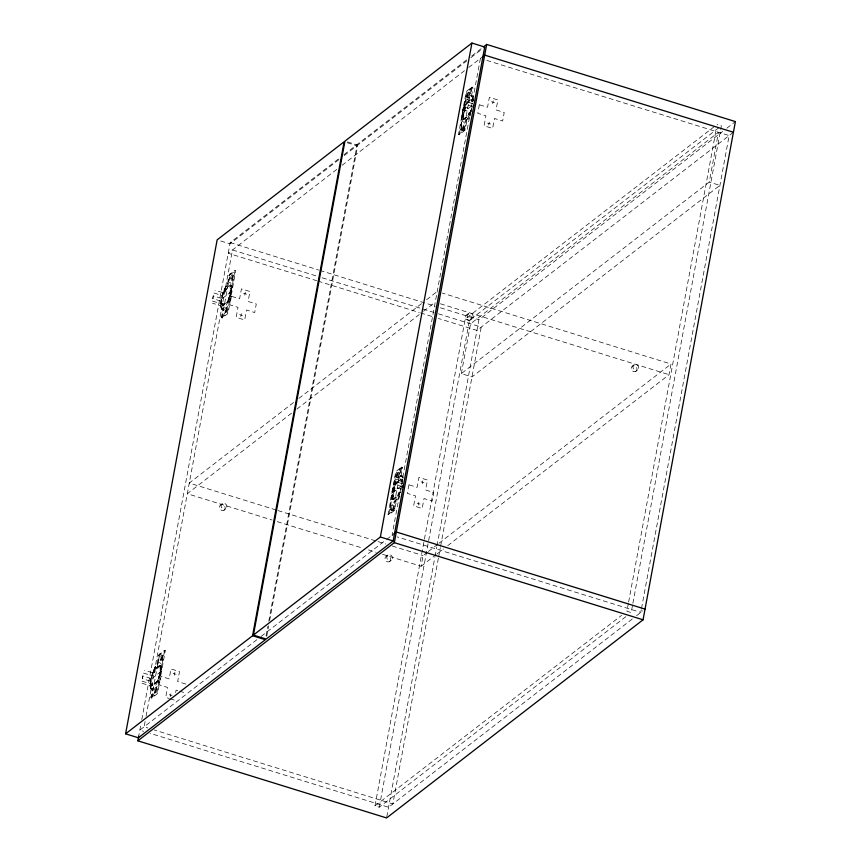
<?xml version="1.0" encoding="UTF-8"?>
<svg xmlns="http://www.w3.org/2000/svg" width="861" height="861" viewBox="0 0 861 861"><rect width="100%" height="100%" fill="white"/><g stroke="black" fill="none" stroke-linecap="round" stroke-linejoin="round"><path stroke-width="0.65" stroke-dasharray="4.3 3.23" d="M153.032 673.506A13.216 3.799 -72.8 0 0 150.879 685.087L150.169 684.861L150.46 680.717L152.322 673.291L154.108 671.881L155.271 669.148L160.071 665.445L160.953 665.661L160.953 668.868L158.284 680.825L152.182 685.797A2.346 0.678 -72.8 0 1 151.73 684.28M220.61 304.794L222.762 293.214C224.872 291.201 232.674 279.696 231.415 288.683C229.812 294.397 230.845 302.889 223.473 305.224C223.171 304.03 222.741 302.071 220.61 304.794L223.096 303.675M402.453 481.945L402.496 480.018L400.763 481.342L403.206 480.234M403.325 477.995L403.056 477.112A13.496 3.885 -72.8 0 0 401.054 476.111L400.343 475.896L401.635 467.092L396.34 471.128L395.619 472.549L388.063 514.587L389.011 514.76L394.424 510.444L396.404 501.188A13.496 3.885 -72.8 0 0 399.515 496.248M473.496 97.045A13.496 3.885 -72.8 0 0 471.494 96.045L470.784 95.829L472.076 87.026L466.78 91.051L466.059 92.471L458.504 134.51L459.451 134.693L464.865 130.366L466.845 121.11A13.496 3.885 -72.8 0 0 469.18 117.699M152.311 685.065C153.979 685.926 151.267 681.352 152.031 685.055C159.963 682.332 159.952 672.344 160.243 665.445M222.386 303.459L222.59 305.063L227.939 300.693L230.683 288.575L230.63 285.357M392.476 499.455L397.491 495.645L398.611 492.944L399.364 493.116L398.105 495.947L393.294 499.66L392.379 499.391L395.167 484.119L400.516 479.749L400.72 481.353M393.186 499.681L393.133 496.453L395.877 484.334L401.14 479.975L401.517 481.536M462.97 119.388L467.932 115.568L469.051 112.866L469.805 113.049L468.545 115.88L463.745 119.582L462.82 119.324L465.607 104.052L470.881 99.693L471.096 101.243L471.957 101.469L473.647 100.167L471.161 101.286M463.627 119.604L463.573 116.386L466.318 104.267L471.591 99.908L471.957 101.469M150.653 679.533L150.169 685.238L151.149 688.391L153.333 688.133A13.593 3.918 -72.8 0 0 160.63 671.828A13.593 3.918 -72.8 0 0 157.95 663.228L155.152 666.823L150.653 679.533L160.91 671.602L162.223 661.302L161.76 654.844L159.662 653.973L158.489 655.802M221.094 299.456L220.61 305.171L221.589 308.324L223.774 308.066A13.593 3.918 -72.8 0 0 231.071 291.761A13.593 3.918 -72.8 0 0 228.391 283.151L225.593 286.745L222.924 292.718L221.094 299.456L231.361 291.535L232.664 281.224L232.201 274.767L230.113 273.895L228.929 275.735M402.13 483.871L402.496 479.642L401.517 476.488L399.332 476.746A13.593 3.918 -72.8 0 0 392.035 493.052A13.593 3.918 -72.8 0 0 394.715 501.651L397.513 498.056L400.311 491.62L398.654 492.901M472.904 99.973L471.957 96.421L469.772 96.68A13.593 3.918 -72.8 0 0 462.475 112.985A13.593 3.918 -72.8 0 0 465.155 121.584L467.953 117.989L470.461 112.393L468.965 113.555A2.346 0.678 -72.8 0 1 467.706 116.396L462.691 120.142L462.486 117.15A2.4 0.689 -72.8 0 1 462.572 116.386L464.079 108.26A2.4 0.689 -72.8 0 1 464.294 107.41L465.855 103.051L470.924 99.015A2.346 0.678 -72.8 0 1 471.376 100.533L473.227 99.09L472.194 95.948L470.784 95.829M156.11 688.929L156.142 688.574A2.734 0.786 -72.8 0 0 155.249 687.853A2.734 0.786 -72.8 0 0 153.979 691.34A2.734 0.786 -72.8 0 0 154.743 692.438L154.905 692.255M466.963 96.238L466.996 95.883A2.766 0.796 -72.8 0 1 468.19 92.547L468.362 92.342M401.818 467.814L401.043 467.491C393.305 479.943 390.001 495.462 390.905 510.035L392.993 510.907L394.177 509.077M472.258 87.747L471.484 87.424C463.745 99.865 460.441 115.396 461.345 129.968L463.444 130.84L464.617 129.01M151.74 698.002L153.032 689.198L152.322 688.983L150.966 697.754L151.902 697.937L157.036 693.977L157.757 692.556L165.312 650.518L164.451 650.292L158.951 654.661L156.971 663.917L152.289 672.689L144.476 670.267M222.181 317.935L223.473 309.131L222.762 308.916L221.406 317.687L222.342 317.87L227.476 313.899L228.197 312.489L235.753 270.451L234.805 270.268L229.392 274.584L227.412 283.85L222.73 292.622L214.916 290.2M150.148 681.094L142.334 678.672L142.84 675.939L150.653 678.36M220.588 301.027L212.775 298.595L213.28 295.872L221.094 298.293M142.334 678.672L142.84 675.939M212.775 298.595L213.28 295.872M138.395 737.791L140.838 724.585M141.785 719.559L230.188 242.587L338.75 158.725M145.089 721.55L144.11 726.824L147.952 728.019M146.069 716.266L232.492 249.959L317.106 276.209M153.839 670.741L154.571 669.072A13.496 3.885 -72.8 0 1 157.681 664.132L159.662 654.877L165.247 650.496M223.473 309.131A13.496 3.885 -72.8 0 1 221.471 308.141L221.202 307.248A13.97 4.025 -72.8 0 1 224.28 290.674L225.012 289.005A13.496 3.885 -72.8 0 1 228.122 284.065L230.102 274.81L235.753 270.451M150.847 697.066L151.622 697.388L159.662 653.973M221.288 316.999L222.063 317.322L230.113 273.895M170.381 696.592L170.909 693.74M174.331 675.239L174.858 672.387M240.822 316.525L241.349 313.673M244.772 295.172L245.299 292.32M175.633 692.578L176.096 690.081L178.431 690.813M266.081 635.752L267.803 626.507M268.783 621.222L356.895 145.757L346.671 142.582M266.695 636.408L268.654 625.839M269.633 620.555L357.756 145.1L466.727 60.916M392.993 510.907L401.043 467.491M463.444 130.84L471.484 87.424M388.128 514.609L393.811 510.046L395.694 500.962L400.376 492.191L392.562 489.769M458.655 134.52L464.251 129.968L466.135 120.895L469.041 116.386L471.419 110.23M401.054 476.122L402.539 467.964L401.635 467.092M471.494 96.045L472.98 87.897L472.076 87.026M480.416 58.419L392.035 535.284L395.888 536.478M418.306 505.052L418.833 502.2M422.267 483.699L422.794 480.847M488.747 124.985L489.274 122.133M492.707 103.632L493.235 100.78M625.861 616.67L379.249 807.188L374.987 805.864L465.22 319.033L715.017 126.05M382.575 554.29L421.104 566.247L423.085 555.571L427.347 552.278M379.249 807.188L469.482 320.357L719.279 127.374M461.324 373.62L470.558 323.801L718.483 132.26L709.249 182.08L461.324 373.62L471.979 376.924L719.914 185.384L709.249 182.08M386.793 816.766L434.827 557.616M435.074 556.292L436.785 547.047M437.033 545.723L478.92 319.732L722.627 131.453M438.367 558.272L392.831 803.97L154.367 730.01M438.615 556.949L440.326 547.704M440.574 546.38L481.213 327.105L435.063 312.791M447.709 545.691L669.04 374.707L671.02 364.031L442.36 293.106M628.379 603.324L626.916 611.245L631.178 612.569L632.641 604.648M628.627 602.011L716.158 129.688M632.889 603.324L721.4 125.738L717.138 124.414M641.251 609.792L640.767 612.429L397.169 536.877M641.499 608.469L729.149 135.564L482.989 59.215M158.715 676.875L159.446 676.994M401.344 489.134L393.466 486.939M231.361 291.535L228.639 302.932L225.238 312.371L222.063 317.322M160.91 671.602L158.198 683.01L154.797 692.438L151.622 697.388M470.623 112.027L472.054 106.721M400.968 489.209L401.947 485.593M159.307 677.553L158.596 677.338M469.094 112.823L470.784 111.521L471.57 109.013M469.955 116.17L470.687 114.513M224.452 291.911L225.162 292.127L226.325 289.382L231.34 285.572M160.899 665.639L155.884 669.46L154.722 672.204L152.322 673.291M397.75 472.624L397.922 472.42A2.734 0.786 -72.8 0 1 398.686 473.55A2.734 0.786 -72.8 0 1 397.416 477.037A2.734 0.786 -72.8 0 1 396.501 476.327L396.555 475.95A2.734 0.786 -72.8 0 1 397.717 472.689M154.033 684.366L157.251 681.761L158.811 677.403A2.4 0.689 -72.8 0 0 159.027 676.552L160.533 668.427A2.4 0.689 -72.8 0 0 160.62 667.662L160.415 664.67L155.4 668.427M344.066 154.614L467.512 59.237M471.774 55.954L481.353 48.55M338.911 159.651L229.941 243.846L219.706 240.671M344.206 155.572L356.895 145.757M470.956 57.644L482.601 48.657M336.769 169.402L228.219 253.263L316.676 280.697M342.086 165.29L464.477 70.742M468.728 67.449L482.569 56.761M222.73 292.622L224.581 291.19A2.346 0.678 -72.8 0 1 225.84 288.349L230.856 284.593L231.06 287.596A2.4 0.689 -72.8 0 1 230.974 288.349L229.467 296.475A2.4 0.689 -72.8 0 1 229.252 297.336L227.691 301.694L222.622 305.72A2.346 0.678 -72.8 0 1 222.17 304.213L220.319 305.644L212.495 303.223M221.331 305.009A13.216 3.799 -72.8 0 1 223.473 293.44L225.162 292.127M462.196 113.2L472.431 105.3M221.471 317.709L226.766 313.684L227.487 312.263L234.978 270.203M293.569 402.496L189.291 483.053L276.639 510.153M298.885 398.385L422.32 303.029M426.582 299.736L437.216 291.513M291.588 413.172L187.311 493.73L272.098 520.033M296.905 409.061L419.275 314.523M423.537 311.23L435.235 302.189M220.674 504.966L222.386 503.642M466.899 314.739L468.61 313.426M223.946 510.239A3.11 2.755 52.3 0 0 223.559 505.084A3.11 2.755 52.3 0 0 219.426 507.484A3.11 2.755 52.3 0 0 223.946 510.239L225.657 508.916A3.11 2.755 52.3 0 0 225.27 503.76A3.11 2.755 52.3 0 0 221.137 506.16A3.11 2.755 52.3 0 0 225.657 508.916M470.171 320.012A3.11 2.755 52.3 0 0 469.783 314.857A3.11 2.755 52.3 0 0 465.65 317.268A3.11 2.755 52.3 0 0 470.171 320.012L471.882 318.699A3.11 2.755 52.3 0 0 471.494 313.533A3.11 2.755 52.3 0 0 467.362 315.944A3.11 2.755 52.3 0 0 471.882 318.699M726.888 128.16L735.402 121.584M733.421 132.26L476.94 330.409L438.475 318.473M152.289 672.689L154.141 671.257A2.346 0.678 -72.8 0 1 155.4 668.416M402.431 479.437L400.935 480.599A2.346 0.678 -72.8 0 0 400.483 479.071L395.414 483.118L393.854 487.477A2.4 0.689 -72.8 0 0 393.638 488.327L392.132 496.453A2.4 0.689 -72.8 0 0 392.046 497.217L392.25 500.209L395.414 497.884M391.744 493.278L401.979 485.367M150.169 684.861L152.655 683.742M142.054 683.29L149.879 685.711L152.569 683.774M400.376 492.191L398.525 493.622A2.346 0.678 -72.8 0 1 397.265 496.463M151.106 697.765L156.325 693.751L157.046 692.33L164.602 650.292M256.901 639.691L139.826 730.128L143.679 731.323M261.152 636.397L385.674 540.202M386.74 539.384L393.122 534.455M386.255 556.324L387.967 555.001M632.48 366.097L634.191 364.773M389.527 561.587A3.11 2.755 52.3 0 0 389.14 556.432A3.11 2.755 52.3 0 0 385.007 558.843A3.11 2.755 52.3 0 0 389.527 561.587L391.238 560.274A3.11 2.755 52.3 0 0 390.851 555.108A3.11 2.755 52.3 0 0 386.718 557.519A3.11 2.755 52.3 0 0 391.238 560.274M635.752 371.371A3.11 2.755 52.3 0 0 635.364 366.216A3.11 2.755 52.3 0 0 631.231 368.616A3.11 2.755 52.3 0 0 635.752 371.371L637.463 370.047A3.11 2.755 52.3 0 0 637.065 364.892A3.11 2.755 52.3 0 0 632.943 367.303A3.11 2.755 52.3 0 0 637.463 370.047M428.412 551.46L437.98 544.066M439.045 543.237L671.02 364.031M421.104 566.247L436.01 554.742M437.076 553.914L443.458 548.984M374.987 805.864L621.599 615.346M632.265 618.994L388.559 807.274L150.083 733.314M636.527 615.701L642.909 610.772M463.035 119.367L463.81 119.539M472.786 87.252L467.491 91.277L466.77 92.697L459.29 134.757M220.319 305.644L221.352 308.798L222.762 308.916M400.343 475.896L402.227 476.079M149.879 685.711L150.912 688.865L152.322 688.983M461.399 129.903L461.27 129.925A2.766 0.796 -72.8 0 1 461.119 127.643L461.216 127.234A2.734 0.786 -72.8 0 1 462.723 124.662A2.734 0.786 -72.8 0 1 462.906 127.03A2.734 0.786 -72.8 0 1 461.41 129.871M232.147 274.842L232.276 274.81A2.766 0.796 -72.8 0 1 232.427 277.102L232.33 277.511A2.766 0.796 -72.8 0 1 230.791 280.105A2.766 0.796 -72.8 0 1 230.608 277.716A2.766 0.796 -72.8 0 1 232.115 274.831M222.59 305.063L223.386 305.268M402.41 467.34L397.05 471.344L396.329 472.764L388.838 514.824M221.998 309.056L222.848 309.282L221.352 308.798L222.299 309.164M151.558 689.134L152.408 689.36L150.912 688.865L151.859 689.241M471.548 95.679L472.667 96.012M491.556 101.759L494.397 102.642M465.414 96.669L473.227 99.09L473.227 101.221L465.403 98.8M470.795 99.736L471.667 99.898M472.958 103.718L465.144 101.286L464.639 104.02L472.452 106.441M466.049 103.406L466.759 103.621M465.349 104.719L466.059 104.945M463.907 106.872L471.731 109.293M464.51 107.474L465.22 107.69M464.37 108.045L465.08 108.26M470.784 111.521L471.494 111.747M463.003 109.691L470.816 112.124M467.835 115.654L468.545 115.88M487.595 123.112L490.436 123.995M462.863 116.17L463.573 116.386M462.798 116.676L463.509 116.892M462.734 118.818L463.444 119.044M466.135 120.895L466.845 121.11M464.703 128.623L465.414 128.838M463.864 130.506L464.574 130.732M347.521 141.925L357.756 145.1M440.38 303.782L669.04 374.707M230.188 242.587L318.656 270.02M319.937 270.419L435.322 306.215M440.455 307.797L478.92 319.732M465.22 319.033L469.482 320.357M322.229 277.802L433.772 312.392M317.957 281.095L419.242 312.511M420.523 312.909L432.061 316.493M227.412 283.85L228.122 284.065M230.447 285.411L231.157 285.637M230.813 285.917L231.523 286.132M230.748 288.069L231.458 288.284M230.683 288.575L231.394 288.79M243.62 293.3L246.461 294.182M225.711 289.081L226.421 289.296M222.762 293.214L223.473 293.44M229.177 296.701L229.887 296.916M229.037 297.271L229.747 297.486M214.002 293.02L221.815 295.452M228.197 300.015L228.908 300.231M227.498 301.339L228.208 301.554M222.299 303.492L223.021 303.707M212.506 301.092L220.33 303.513M222.762 304.998L223.473 305.224M239.659 314.652L242.501 315.535M221.331 316.644L222.041 316.859M221.632 317.644L222.342 317.87M421.104 481.837L423.956 482.72M394.973 476.736L402.787 479.168M400.343 479.814L401.226 479.964M394.962 478.867L402.776 481.299M402.517 483.785L394.704 481.364L394.198 484.086L402.012 486.519M395.608 483.473L396.318 483.699M394.908 484.797L395.619 485.012M394.069 487.541L394.779 487.756M393.929 488.112L394.639 488.327M397.395 495.732L398.105 495.947M417.154 503.19L419.996 504.072M392.422 496.237L393.133 496.453M392.358 496.743L393.068 496.958M392.293 498.896L393.003 499.111M392.659 499.391L393.369 499.617M395.694 500.962L396.404 501.188M394.263 508.69L394.973 508.916M393.423 510.584L394.134 510.799M277.931 510.551L376.838 541.225M378.13 541.623L385.836 544.012M392.261 546.014L423.085 555.571M277.231 521.626L363.299 548.317M368.443 549.91L376.149 552.299M156.971 663.917L157.681 664.132M160.006 665.488L160.716 665.704M160.372 665.983L161.082 666.21M160.307 668.136L161.018 668.362M160.243 668.642L160.953 668.868M173.179 673.377L176.021 674.26M155.271 669.148L155.981 669.374M154.011 671.978L154.722 672.204M185.847 684.075L177.678 681.546L179.518 671.58L170.995 668.932L169.143 678.898L160.975 676.369L159.393 684.904L167.561 687.444L165.721 697.399L169.369 698.54M143.561 673.098L151.375 675.519M157.757 680.082L158.467 680.308M157.057 681.406L157.767 681.621M179.594 691.168L184.265 692.621M142.065 681.159L149.879 683.58M152.149 685.13L152.86 685.356M169.219 694.73L172.06 695.613M170.586 698.917L174.245 700.047M150.89 696.71L151.601 696.926M151.192 697.722L151.902 697.937M401.108 475.746L402.604 477.747M153.032 689.209A13.496 3.885 -72.8 0 1 151.03 688.208L150.761 687.326A13.97 4.025 -72.8 0 1 153.839 670.741M156.121 688.897A2.734 0.786 -72.8 0 1 154.948 692.19M468.362 92.375A2.734 0.786 -72.8 0 1 469.127 93.483A2.734 0.786 -72.8 0 1 467.857 96.97A2.734 0.786 -72.8 0 1 466.953 96.26M226.583 308.507L226.551 308.862A2.766 0.796 -72.8 0 1 225.356 312.199L225.184 312.403A2.734 0.786 -72.8 0 1 224.42 311.262A2.734 0.786 -72.8 0 1 225.69 307.775A2.734 0.786 -72.8 0 1 226.594 308.486M231.415 296.292L229.833 304.837L238.002 307.366L236.162 317.332L244.685 319.98L246.537 310.014L254.705 312.554L256.287 304.008L248.119 301.468L249.959 291.513L241.435 288.865L239.584 298.832L231.415 296.292M408.91 484.818L407.328 493.364L415.497 495.904L413.646 505.859L422.181 508.507L424.021 498.541L432.2 501.08L433.783 492.535L425.603 490.006L427.454 480.04L418.93 477.392L417.079 487.358L408.91 484.818M479.351 104.751L477.769 113.297L485.938 115.826L484.086 125.792L492.621 128.44L494.462 118.474L502.641 121.003L504.223 112.468L496.044 109.928L497.895 99.973L489.371 97.325L487.52 107.291L479.351 104.751M161.997 657.169L161.89 657.578A2.766 0.796 -72.8 0 1 160.35 660.183A2.766 0.796 -72.8 0 1 160.168 657.782A2.766 0.796 -72.8 0 1 161.674 654.909L161.836 654.887A2.766 0.796 -72.8 0 1 161.986 657.169M390.776 507.301L390.668 507.721A2.734 0.786 -72.8 0 0 390.808 509.97L390.959 509.97A2.734 0.786 -72.8 0 0 392.465 507.097A2.734 0.786 -72.8 0 0 392.282 504.729A2.734 0.786 -72.8 0 0 390.765 507.301M155.927 691.975A2.744 0.786 -72.8 0 0 156.627 687.713A2.744 0.786 -72.8 0 0 154.722 691.232A2.744 0.786 -72.8 0 0 155.927 691.975M161.954 659.418A2.744 0.786 -72.8 0 0 162.664 655.156A2.744 0.786 -72.8 0 0 160.759 658.676A2.744 0.786 -72.8 0 0 161.954 659.418M226.368 311.908A2.744 0.786 -72.8 0 0 227.067 307.646A2.744 0.786 -72.8 0 0 225.173 311.165A2.744 0.786 -72.8 0 0 226.368 311.908M232.395 279.351A2.744 0.786 -72.8 0 0 233.105 275.089A2.744 0.786 -72.8 0 0 231.2 278.609A2.744 0.786 -72.8 0 0 232.395 279.351M392.455 509.238A2.744 0.786 -72.8 0 0 393.154 504.976A2.744 0.786 -72.8 0 0 391.26 508.496A2.744 0.786 -72.8 0 0 392.455 509.238M398.492 476.682A2.744 0.786 -72.8 0 0 399.192 472.42A2.744 0.786 -72.8 0 0 397.298 475.939A2.744 0.786 -72.8 0 0 398.492 476.682M462.895 129.172A2.744 0.786 -72.8 0 0 463.605 124.91A2.744 0.786 -72.8 0 0 461.7 128.429A2.744 0.786 -72.8 0 0 462.895 129.172M468.933 96.615A2.744 0.786 -72.8 0 0 469.632 92.353A2.744 0.786 -72.8 0 0 467.738 95.872A2.744 0.786 -72.8 0 0 468.933 96.615"/><path stroke-width="1.29" d="M125.598 733.82L217.144 239.875L344.109 141.796L252.564 635.741L125.598 733.82L138.395 737.791L265.349 639.712L252.564 635.741M483.484 46.914L486.669 44.438L735.402 121.584L643.059 619.802L386.578 817.95L137.857 740.804L138.729 736.058M253.414 635.084L344.96 141.129L471.925 43.05L484.711 47.021L393.165 540.966L266.21 639.045L253.414 635.084L380.368 536.995L471.925 43.05M137.857 740.804L394.338 542.656L486.669 44.438M482.569 56.761L484.7 55.115L733.421 132.26M393.746 533.971L396.318 531.99L645.04 609.125M380.368 536.995L393.165 540.966M394.338 542.656L643.059 619.802M403.002 485.346A13.97 4.025 -72.8 0 1 402.614 487.186M473.442 105.279A13.97 4.025 -72.8 0 1 473.055 107.119"/></g></svg>
